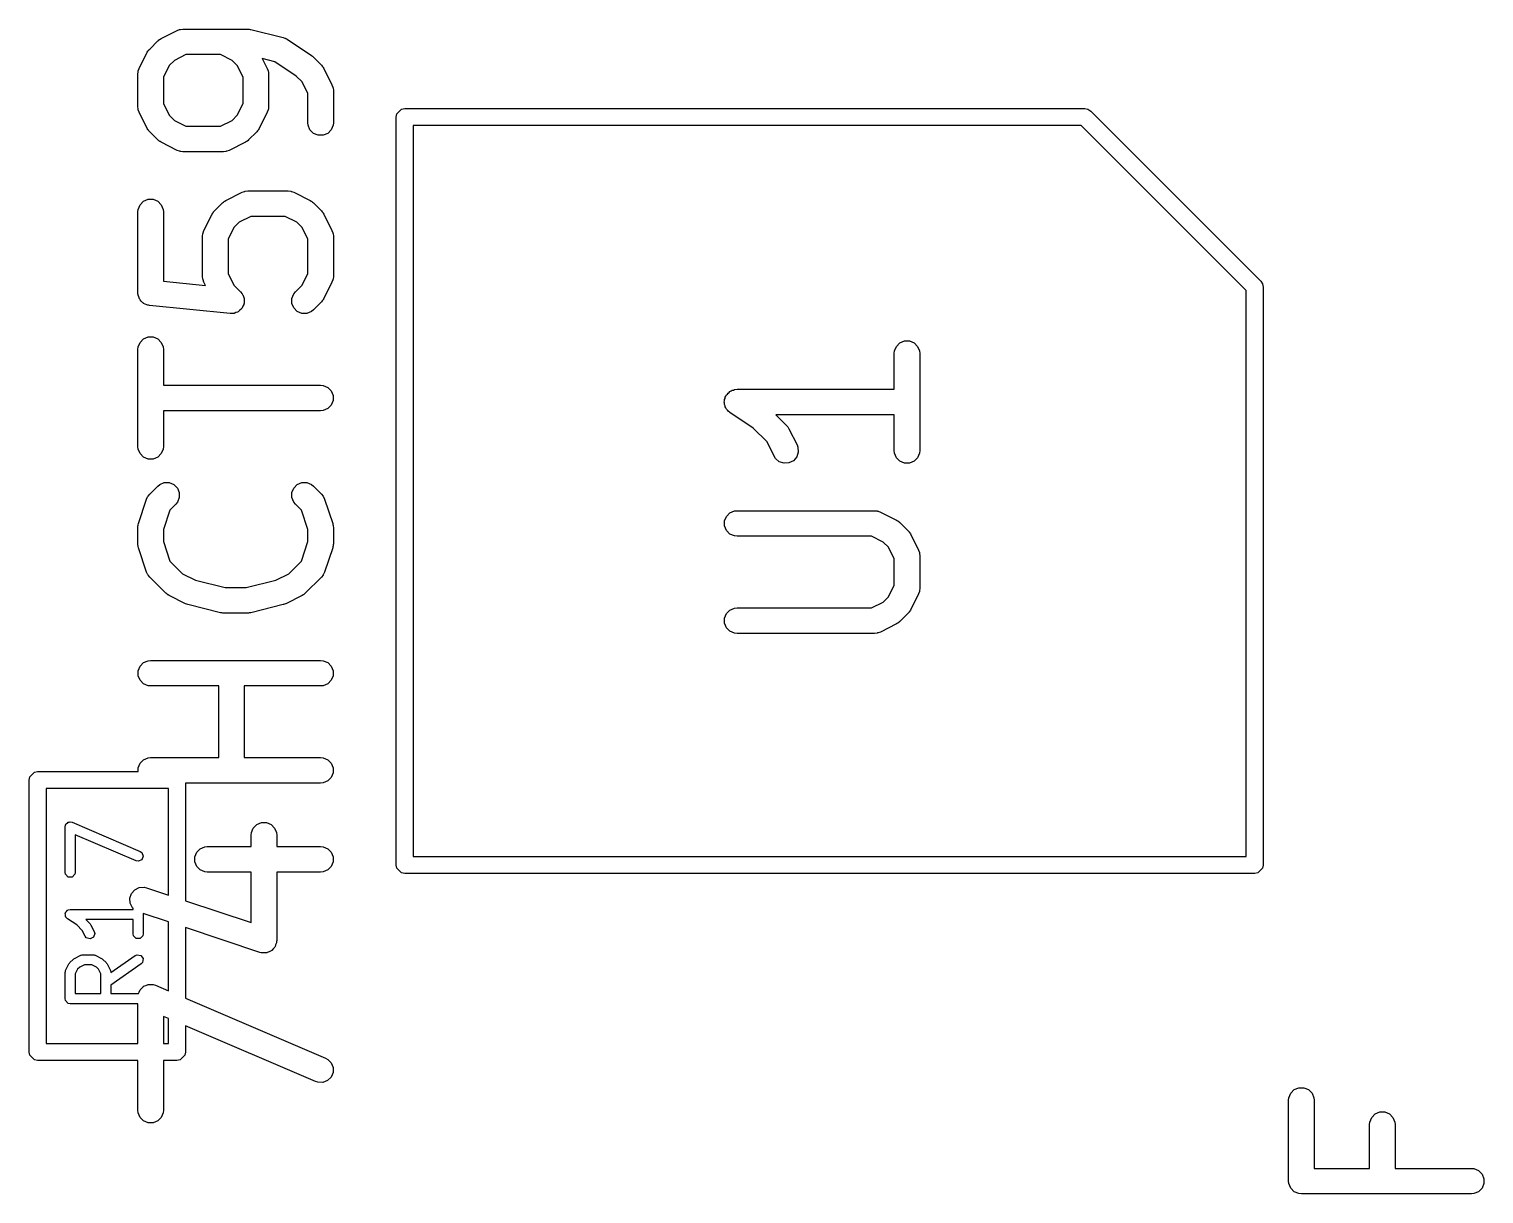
# Model space of a CAD drawing. Header units: millimetres. Extents: x 129 to 276, y -185 to -58.
# Drawn here: x 258.54 to 267.1, y -98.38 to -91.53 of the extents above; entities that cross this region are included whole.
import ezdxf

# ---------------------------------------------------------------- set-up
doc = ezdxf.new("R2010")
doc.units = ezdxf.units.MM
doc.layers.add('F.Fab', color=9, linetype='CONTINUOUS', true_color=0xafafaf)

msp = doc.modelspace()

# ---------------------------------------------------------------- linework, layer by layer
at = {"layer": 'F.Fab', "linetype": 'CONTINUOUS'}
for p, q in [((259.316516, -91.587679), (259.411754, -91.54006)), ((259.411754, -91.54006), (259.425485, -91.534805)), ((259.425485, -91.534805), (259.428174, -91.534613)), ((259.428174, -91.534613), (259.430663, -91.533583)), ((259.430663, -91.533583), (259.445295, -91.532142)), ((259.445295, -91.532142), (259.826247, -91.532142)), ((259.826247, -91.532142), (259.8288, -91.532393)), ((259.8288, -91.532393), (259.829893, -91.532231)), ((259.829893, -91.532231), (259.835366, -91.53304)), ((259.835366, -91.53304), (259.840879, -91.533583)), ((259.840879, -91.533583), (259.8419, -91.534005)), ((259.8419, -91.534005), (259.844437, -91.534381)), ((259.844437, -91.534381), (260.034913, -91.582)), ((259.240078, -91.660712), (259.241766, -91.658655)), ((259.241766, -91.658655), (259.243188, -91.656396)), ((259.243188, -91.656396), (259.244686, -91.655096)), ((259.244686, -91.655096), (259.249405, -91.649347)), ((259.249405, -91.649347), (259.297024, -91.601728)), ((259.297024, -91.601728), (259.302773, -91.597009)), ((259.302773, -91.597009), (259.304073, -91.595511)), ((259.304073, -91.595511), (259.306332, -91.594089)), ((259.306332, -91.594089), (259.308389, -91.592401)), ((259.308389, -91.592401), (259.310216, -91.591643)), ((259.310216, -91.591643), (259.316516, -91.587679)), ((260.034913, -91.582), (260.043535, -91.58508)), ((260.043535, -91.58508), (260.045352, -91.58544)), ((260.045352, -91.58544), (260.046999, -91.586318)), ((260.046999, -91.586318), (260.048759, -91.586947)), ((260.048759, -91.586947), (260.050247, -91.58805)), ((260.050247, -91.58805), (260.058326, -91.592357)), ((260.058326, -91.592357), (260.201183, -91.687595)), ((259.187737, -91.764077), (259.235356, -91.668839)), ((259.235356, -91.668839), (259.23932, -91.662539)), ((259.23932, -91.662539), (259.240078, -91.660712)), ((259.394484, -91.7164), (259.364077, -91.746807)), ((259.463, -91.682142), (259.394484, -91.7164)), ((259.665685, -91.682142), (259.463, -91.682142)), ((259.734201, -91.7164), (259.665685, -91.682142)), ((259.764608, -91.746807), (259.734201, -91.7164)), ((259.985929, -91.724371), (259.911833, -91.705847)), ((259.911833, -91.705847), (259.940948, -91.764077)), ((260.111798, -91.808283), (259.985929, -91.724371)), ((260.201183, -91.687595), (260.201223, -91.687628)), ((260.201223, -91.687628), (260.201247, -91.687638)), ((260.201247, -91.687638), (260.206823, -91.692214)), ((260.206823, -91.692214), (260.212558, -91.696911)), ((260.212558, -91.696911), (260.212572, -91.696932)), ((260.212572, -91.696932), (260.212612, -91.696965)), ((260.212612, -91.696965), (260.260232, -91.744584)), ((260.260232, -91.744584), (260.26495, -91.750333)), ((259.179819, -91.797618), (259.18126, -91.782986)), ((259.179819, -91.988094), (259.179819, -91.797618)), ((259.18126, -91.782986), (259.182291, -91.780496)), ((259.182291, -91.780496), (259.182482, -91.777809)), ((259.182482, -91.777809), (259.187737, -91.764077)), ((259.364077, -91.746807), (259.329819, -91.815323)), ((259.329819, -91.815323), (259.329819, -91.970389)), ((259.798866, -91.815323), (259.764608, -91.746807)), ((259.798866, -91.970389), (259.798866, -91.815323)), ((259.940948, -91.764077), (259.946203, -91.777808)), ((259.946203, -91.777808), (259.946394, -91.780497)), ((259.946394, -91.780497), (259.947425, -91.782986)), ((259.947425, -91.782986), (259.948866, -91.797618)), ((259.948866, -91.797618), (259.948866, -91.988094)), ((260.145561, -91.842045), (260.111798, -91.808283)), ((260.26495, -91.750333), (260.26645, -91.751634)), ((260.26645, -91.751634), (260.267872, -91.753893)), ((260.267872, -91.753893), (260.26956, -91.75595)), ((260.26956, -91.75595), (260.270317, -91.757777)), ((260.270317, -91.757777), (260.274282, -91.764077)), ((260.274282, -91.764077), (260.321901, -91.859315)), ((260.179819, -91.910561), (260.145561, -91.842045)), ((260.179819, -92.083332), (260.179819, -91.910561)), ((260.321901, -91.859315), (260.327156, -91.873046)), ((260.327156, -91.873046), (260.327347, -91.875735)), ((260.327347, -91.875735), (260.328378, -91.878224)), ((260.328378, -91.878224), (260.329819, -91.892856)), ((260.329819, -91.892856), (260.329819, -92.083332)), ((259.18126, -92.002726), (259.179819, -91.988094)), ((259.329819, -91.970389), (259.364077, -92.038905)), ((259.764608, -92.038905), (259.798866, -91.970389)), ((259.948866, -91.988094), (259.947425, -92.002726)), ((260.730866, -92.003806), (260.75, -92)), ((260.75, -92), (264.75, -92)), ((264.75, -92), (264.769134, -92.003806)), ((259.182291, -92.005215), (259.18126, -92.002726)), ((259.182482, -92.007903), (259.182291, -92.005215)), ((259.187737, -92.021635), (259.182482, -92.007903)), ((259.235356, -92.116873), (259.187737, -92.021635)), ((259.364077, -92.038905), (259.394484, -92.069312)), ((259.394484, -92.069312), (259.463, -92.10357)), ((259.665685, -92.10357), (259.734201, -92.069312)), ((259.734201, -92.069312), (259.764608, -92.038905)), ((259.940948, -92.021635), (259.893329, -92.116873)), ((259.946203, -92.007904), (259.940948, -92.021635)), ((259.946394, -92.005214), (259.946203, -92.007904)), ((259.947425, -92.002726), (259.946394, -92.005214)), ((260.18126, -92.097964), (260.179819, -92.083332)), ((260.329819, -92.083332), (260.328378, -92.097964)), ((260.7, -92.05), (260.703806, -92.030866)), ((260.7, -96.45), (260.7, -92.05)), ((260.703806, -92.030866), (260.730866, -92.003806)), ((264.769134, -92.003806), (264.785355, -92.014645)), ((264.785355, -92.014645), (265.785356, -93.014645)), ((259.23932, -92.123172), (259.235356, -92.116873)), ((259.240078, -92.125), (259.23932, -92.123172)), ((259.241766, -92.127056), (259.240078, -92.125)), ((259.243188, -92.129316), (259.241766, -92.127056)), ((259.244686, -92.130615), (259.243188, -92.129316)), ((259.249405, -92.136365), (259.244686, -92.130615)), ((259.297024, -92.183984), (259.249405, -92.136365)), ((259.463, -92.10357), (259.665685, -92.10357)), ((259.87928, -92.136365), (259.831661, -92.183984)), ((259.883998, -92.130615), (259.87928, -92.136365)), ((259.885497, -92.129316), (259.883998, -92.130615)), ((259.886918, -92.127056), (259.885497, -92.129316)), ((259.888607, -92.125), (259.886918, -92.127056)), ((259.889364, -92.123172), (259.888607, -92.125)), ((259.893329, -92.116873), (259.889364, -92.123172)), ((260.192459, -92.125), (260.18126, -92.097964)), ((260.213151, -92.145692), (260.192459, -92.125)), ((260.240187, -92.156891), (260.213151, -92.145692)), ((260.269451, -92.156891), (260.240187, -92.156891)), ((260.296487, -92.145692), (260.269451, -92.156891)), ((260.317179, -92.125), (260.296487, -92.145692)), ((260.328378, -92.097964), (260.317179, -92.125)), ((260.8, -92.1), (260.8, -96.4)), ((264.72929, -92.1), (260.8, -92.1)), ((265.7, -93.07071), (264.72929, -92.1)), ((259.302773, -92.188702), (259.297024, -92.183984)), ((259.304073, -92.190201), (259.302773, -92.188702)), ((259.306332, -92.191622), (259.304073, -92.190201)), ((259.308389, -92.193311), (259.306332, -92.191622)), ((259.310216, -92.194068), (259.308389, -92.193311)), ((259.316516, -92.198033), (259.310216, -92.194068)), ((259.411754, -92.245652), (259.316516, -92.198033)), ((259.425485, -92.250907), (259.411754, -92.245652)), ((259.428174, -92.251098), (259.425485, -92.250907)), ((259.430663, -92.252129), (259.428174, -92.251098)), ((259.445295, -92.25357), (259.430663, -92.252129)), ((259.68339, -92.25357), (259.445295, -92.25357)), ((259.698022, -92.252129), (259.68339, -92.25357)), ((259.700511, -92.251097), (259.698022, -92.252129)), ((259.703199, -92.250907), (259.700511, -92.251097)), ((259.716931, -92.245652), (259.703199, -92.250907)), ((259.812169, -92.198033), (259.716931, -92.245652)), ((259.818468, -92.194068), (259.812169, -92.198033)), ((259.820296, -92.193311), (259.818468, -92.194068)), ((259.822352, -92.191622), (259.820296, -92.193311)), ((259.824612, -92.190201), (259.822352, -92.191622)), ((259.825911, -92.188702), (259.824612, -92.190201)), ((259.831661, -92.183984), (259.825911, -92.188702)), ((259.697468, -92.54006), (259.792706, -92.492441)), ((259.792706, -92.492441), (259.806437, -92.487186)), ((259.806437, -92.487186), (259.809126, -92.486994)), ((259.809126, -92.486994), (259.811615, -92.485964)), ((259.811615, -92.485964), (259.826247, -92.484523)), ((259.826247, -92.484523), (260.064342, -92.484523)), ((260.064342, -92.484523), (260.078974, -92.485964)), ((260.078974, -92.485964), (260.081463, -92.486995)), ((260.081463, -92.486995), (260.084151, -92.487186)), ((260.084151, -92.487186), (260.097883, -92.492441)), ((260.097883, -92.492441), (260.193121, -92.54006)), ((259.179819, -92.607142), (259.18126, -92.59251)), ((259.18126, -92.59251), (259.192459, -92.565474)), ((259.192459, -92.565474), (259.213151, -92.544782)), ((259.213151, -92.544782), (259.240187, -92.533583)), ((259.240187, -92.533583), (259.269451, -92.533583)), ((259.269451, -92.533583), (259.296487, -92.544782)), ((259.296487, -92.544782), (259.317179, -92.565474)), ((259.317179, -92.565474), (259.328378, -92.59251)), ((259.328378, -92.59251), (259.329819, -92.607142)), ((259.630357, -92.601728), (259.677976, -92.554109)), ((259.677976, -92.554109), (259.683725, -92.54939)), ((259.683725, -92.54939), (259.685025, -92.547892)), ((259.685025, -92.547892), (259.687284, -92.54647)), ((259.687284, -92.54647), (259.689341, -92.544782)), ((259.689341, -92.544782), (259.691168, -92.544024)), ((259.691168, -92.544024), (259.697468, -92.54006)), ((260.193121, -92.54006), (260.199417, -92.544023)), ((260.199417, -92.544023), (260.201247, -92.544781)), ((260.201247, -92.544781), (260.203305, -92.54647)), ((260.203305, -92.54647), (260.205564, -92.547892)), ((260.205564, -92.547892), (260.206863, -92.54939)), ((260.206863, -92.54939), (260.212612, -92.554108)), ((260.212612, -92.554108), (260.260232, -92.601727)), ((259.179819, -93.083332), (259.179819, -92.607142)), ((259.329819, -92.607142), (259.329819, -93.015457)), ((259.568689, -92.716458), (259.616308, -92.62122)), ((259.616308, -92.62122), (259.620272, -92.61492)), ((259.620272, -92.61492), (259.62103, -92.613093)), ((259.62103, -92.613093), (259.622718, -92.611036)), ((259.622718, -92.611036), (259.62414, -92.608777)), ((259.62414, -92.608777), (259.625638, -92.607477)), ((259.625638, -92.607477), (259.630357, -92.601728)), ((259.775436, -92.668781), (259.745029, -92.699188)), ((259.843952, -92.634523), (259.775436, -92.668781)), ((260.046637, -92.634523), (259.843952, -92.634523)), ((260.115153, -92.668781), (260.046637, -92.634523)), ((260.145561, -92.699188), (260.115153, -92.668781)), ((260.260232, -92.601727), (260.26495, -92.607476)), ((260.26495, -92.607476), (260.26645, -92.608777)), ((260.26645, -92.608777), (260.267872, -92.611036)), ((260.267872, -92.611036), (260.26956, -92.613093)), ((260.26956, -92.613093), (260.270317, -92.61492)), ((260.270317, -92.61492), (260.274282, -92.62122)), ((260.274282, -92.62122), (260.321901, -92.716458)), ((259.560771, -92.749999), (259.562212, -92.735367)), ((259.560771, -92.988094), (259.560771, -92.749999)), ((259.562212, -92.735367), (259.563243, -92.732877)), ((259.563243, -92.732877), (259.563434, -92.73019)), ((259.563434, -92.73019), (259.568689, -92.716458)), ((259.745029, -92.699188), (259.710771, -92.767704)), ((259.710771, -92.767704), (259.710771, -92.970389)), ((260.179819, -92.767704), (260.145561, -92.699188)), ((260.179819, -92.970389), (260.179819, -92.767704)), ((260.321901, -92.716458), (260.327156, -92.730189)), ((260.327156, -92.730189), (260.327347, -92.732878)), ((260.327347, -92.732878), (260.328378, -92.735367)), ((260.328378, -92.735367), (260.329819, -92.749999)), ((260.329819, -92.749999), (260.329819, -92.988094)), ((259.329819, -93.015457), (259.578009, -93.040276)), ((259.562212, -93.002726), (259.560771, -92.988094)), ((259.563243, -93.005215), (259.562212, -93.002726)), ((259.563434, -93.007903), (259.563243, -93.005215)), ((259.568689, -93.021635), (259.563434, -93.007903)), ((259.578009, -93.040276), (259.568689, -93.021635)), ((259.710771, -92.970389), (259.745029, -93.038905)), ((260.145561, -93.038904), (260.179819, -92.970389)), ((260.321901, -93.021635), (260.274282, -93.116873)), ((260.327156, -93.007904), (260.321901, -93.021635)), ((260.327347, -93.005214), (260.327156, -93.007904)), ((260.328378, -93.002726), (260.327347, -93.005214)), ((260.329819, -92.988094), (260.328378, -93.002726)), ((265.785356, -93.014645), (265.796194, -93.030866)), ((259.180351, -93.088743), (259.179819, -93.083332)), ((259.180169, -93.090572), (259.180351, -93.088743)), ((259.180707, -93.092358), (259.180169, -93.090572)), ((259.18126, -93.097964), (259.180707, -93.092358)), ((259.185454, -93.10809), (259.18126, -93.097964)), ((259.188622, -93.118588), (259.185454, -93.10809)), ((259.745029, -93.038905), (259.784042, -93.077918)), ((259.784042, -93.077918), (259.793369, -93.089283)), ((259.793369, -93.089283), (259.794814, -93.092771)), ((259.794814, -93.092771), (259.797206, -93.095695)), ((259.797206, -93.095695), (259.800373, -93.106192)), ((259.800373, -93.106192), (259.804568, -93.116319)), ((260.086021, -93.116319), (260.09722, -93.089283)), ((260.09722, -93.089283), (260.106548, -93.077917)), ((260.106548, -93.077917), (260.145561, -93.038904)), ((265.7, -96.4), (265.7, -93.07071)), ((265.796194, -93.030866), (265.8, -93.05)), ((265.8, -93.05), (265.8, -96.45)), ((259.191013, -93.121511), (259.188622, -93.118588)), ((259.192459, -93.125), (259.191013, -93.121511)), ((259.200212, -93.132753), (259.192459, -93.125)), ((259.207153, -93.141236), (259.200212, -93.132753)), ((259.210479, -93.14302), (259.207153, -93.141236)), ((259.213151, -93.145692), (259.210479, -93.14302)), ((259.22328, -93.149887), (259.213151, -93.145692)), ((259.23294, -93.15507), (259.22328, -93.149887)), ((259.238464, -93.156177), (259.23294, -93.15507)), ((259.240187, -93.156891), (259.238464, -93.156177)), ((259.242024, -93.156891), (259.240187, -93.156891)), ((259.247356, -93.15796), (259.242024, -93.156891)), ((259.723546, -93.205579), (259.247356, -93.15796)), ((259.755764, -93.200316), (259.74564, -93.20451)), ((259.766265, -93.197148), (259.755764, -93.200316)), ((259.769189, -93.194755), (259.766265, -93.197148)), ((259.772676, -93.193311), (259.769189, -93.194755)), ((259.780424, -93.185562), (259.772676, -93.193311)), ((259.788913, -93.178617), (259.780424, -93.185562)), ((259.790698, -93.175288), (259.788913, -93.178617)), ((259.793369, -93.172618), (259.790698, -93.175288)), ((259.797562, -93.162493), (259.793369, -93.172618)), ((259.802747, -93.15283), (259.797562, -93.162493)), ((259.803122, -93.14907), (259.802747, -93.15283)), ((259.804568, -93.145582), (259.803122, -93.14907)), ((259.804568, -93.116319), (259.804568, -93.120095)), ((259.804568, -93.120095), (259.805659, -93.123711)), ((259.805659, -93.123711), (259.804568, -93.13462)), ((259.804568, -93.13462), (259.804568, -93.145582)), ((260.086021, -93.145582), (260.086021, -93.116319)), ((260.097219, -93.172618), (260.086021, -93.145582)), ((260.117912, -93.193311), (260.097219, -93.172618)), ((260.144948, -93.20451), (260.117912, -93.193311)), ((260.201247, -93.193312), (260.174211, -93.20451)), ((260.212612, -93.183985), (260.201247, -93.193312)), ((260.260232, -93.136366), (260.212612, -93.183985)), ((260.26495, -93.130616), (260.260232, -93.136366)), ((260.26645, -93.129316), (260.26495, -93.130616)), ((260.267872, -93.127056), (260.26645, -93.129316)), ((260.26956, -93.125), (260.267872, -93.127056)), ((260.270317, -93.123172), (260.26956, -93.125)), ((260.274282, -93.116873), (260.270317, -93.123172)), ((259.738249, -93.205601), (259.723546, -93.205579)), ((259.741865, -93.20451), (259.738249, -93.205601)), ((259.74564, -93.20451), (259.741865, -93.20451)), ((260.174211, -93.20451), (260.144948, -93.20451)), ((259.192459, -93.374998), (259.213151, -93.354306)), ((259.213151, -93.354306), (259.240187, -93.343107)), ((259.240187, -93.343107), (259.269451, -93.343107)), ((259.269451, -93.343107), (259.296487, -93.354306)), ((259.296487, -93.354306), (259.317179, -93.374998)), ((263.663151, -93.378116), (263.690187, -93.366917)), ((263.690187, -93.366917), (263.719451, -93.366917)), ((263.719451, -93.366917), (263.746487, -93.378116)), ((259.179819, -93.416666), (259.18126, -93.402034)), ((259.179819, -93.988094), (259.179819, -93.416666)), ((259.18126, -93.402034), (259.192459, -93.374998)), ((259.317179, -93.374998), (259.328378, -93.402034)), ((259.328378, -93.402034), (259.329819, -93.416666)), ((259.329819, -93.416666), (259.329819, -93.62738)), ((263.629819, -93.440476), (263.63126, -93.425844)), ((263.629819, -93.65119), (263.629819, -93.440476)), ((263.63126, -93.425844), (263.642459, -93.398808)), ((263.642459, -93.398808), (263.663151, -93.378116)), ((263.746487, -93.378116), (263.767179, -93.398808)), ((263.767179, -93.398808), (263.778378, -93.425844)), ((263.778378, -93.425844), (263.779819, -93.440476)), ((263.779819, -93.440476), (263.779819, -94.011904)), ((259.329819, -93.62738), (260.254819, -93.62738)), ((260.254819, -93.62738), (260.269451, -93.628821)), ((260.269451, -93.628821), (260.296487, -93.64002)), ((260.296487, -93.64002), (260.317179, -93.660712)), ((260.317179, -93.660712), (260.328378, -93.687748)), ((260.328378, -93.687748), (260.328378, -93.717012)), ((262.63126, -93.711558), (262.634072, -93.704769)), ((262.63126, -93.718984), (262.63126, -93.711558)), ((262.634072, -93.704769), (262.635498, -93.697561)), ((262.635498, -93.697561), (262.639617, -93.691382)), ((262.639617, -93.691382), (262.642459, -93.684522)), ((262.642459, -93.684522), (262.647654, -93.679326)), ((262.647654, -93.679326), (262.651731, -93.673212)), ((262.651731, -93.673212), (262.6579, -93.66908)), ((262.6579, -93.66908), (262.663151, -93.66383)), ((262.663151, -93.66383), (262.66994, -93.661017)), ((262.66994, -93.661017), (262.676046, -93.656929)), ((262.676046, -93.656929), (262.683326, -93.655472)), ((262.683326, -93.655472), (262.690187, -93.652631)), ((262.690187, -93.652631), (262.704663, -93.651205)), ((262.704663, -93.651205), (262.70474, -93.65119)), ((262.70474, -93.65119), (262.704766, -93.651195)), ((262.704766, -93.651195), (262.704819, -93.65119)), ((262.704819, -93.65119), (263.629819, -93.65119)), ((260.254819, -93.77738), (259.329819, -93.77738)), ((259.329819, -93.77738), (259.329819, -93.988094)), ((260.269451, -93.775939), (260.254819, -93.77738)), ((260.296487, -93.76474), (260.269451, -93.775939)), ((260.317179, -93.744048), (260.296487, -93.76474)), ((260.328378, -93.717012), (260.317179, -93.744048)), ((262.629819, -93.726269), (262.63126, -93.718984)), ((262.63126, -93.733473), (262.629819, -93.726269)), ((262.63126, -93.740822), (262.63126, -93.733473)), ((262.634101, -93.747682), (262.63126, -93.740822)), ((262.635558, -93.754963), (262.634101, -93.747682)), ((262.639646, -93.761068), (262.635558, -93.754963)), ((262.642459, -93.767858), (262.639646, -93.761068)), ((262.647709, -93.773108), (262.642459, -93.767858)), ((262.651841, -93.779278), (262.647709, -93.773108)), ((262.663099, -93.788498), (262.651841, -93.779278)), ((262.663151, -93.78855), (262.663099, -93.788498)), ((262.663173, -93.788559), (262.663151, -93.78855)), ((262.663216, -93.788594), (262.663173, -93.788559)), ((262.799894, -93.879712), (262.663216, -93.788594)), ((262.881275, -93.961093), (262.799894, -93.879712)), ((263.629819, -93.80119), (262.933504, -93.80119)), ((262.933504, -93.80119), (262.995947, -93.863633)), ((262.995947, -93.863633), (263.000667, -93.869383)), ((263.000667, -93.869383), (263.002164, -93.870682)), ((263.002164, -93.870682), (263.003583, -93.872936)), ((263.003583, -93.872936), (263.005275, -93.874998)), ((263.005275, -93.874998), (263.006033, -93.87683)), ((263.006033, -93.87683), (263.009996, -93.883125)), ((263.009996, -93.883125), (263.057615, -93.978363)), ((263.629819, -94.011904), (263.629819, -93.80119)), ((262.923451, -94.045445), (262.881275, -93.961093)), ((259.18126, -94.002726), (259.179819, -93.988094)), ((259.192459, -94.029762), (259.18126, -94.002726)), ((259.213151, -94.050454), (259.192459, -94.029762)), ((259.240187, -94.061653), (259.213151, -94.050454)), ((259.296487, -94.050454), (259.269451, -94.061653)), ((259.317179, -94.029762), (259.296487, -94.050454)), ((259.328378, -94.002726), (259.317179, -94.029762)), ((259.329819, -93.988094), (259.328378, -94.002726)), ((262.931283, -94.057888), (262.923451, -94.045445)), ((263.05569, -94.049046), (263.036517, -94.071153)), ((263.064944, -94.021284), (263.05569, -94.049046)), ((263.057615, -93.978363), (263.06287, -93.992094)), ((263.06287, -93.992094), (263.064944, -94.021284)), ((263.63126, -94.026536), (263.629819, -94.011904)), ((263.642459, -94.053572), (263.63126, -94.026536)), ((263.663151, -94.074264), (263.642459, -94.053572)), ((263.767179, -94.053572), (263.746487, -94.074264)), ((263.778378, -94.026536), (263.767179, -94.053572)), ((263.779819, -94.011904), (263.778378, -94.026536)), ((259.269451, -94.061653), (259.240187, -94.061653)), ((262.953391, -94.077061), (262.931283, -94.057888)), ((262.981152, -94.086315), (262.953391, -94.077061)), ((263.010342, -94.084241), (262.981152, -94.086315)), ((263.036517, -94.071153), (263.010342, -94.084241)), ((263.690187, -94.085463), (263.663151, -94.074264)), ((263.719451, -94.085463), (263.690187, -94.085463)), ((263.746487, -94.074264), (263.719451, -94.085463)), ((259.249405, -94.268395), (259.297024, -94.220776)), ((259.297024, -94.220776), (259.308389, -94.211449)), ((259.308389, -94.211449), (259.335425, -94.20025)), ((259.335425, -94.20025), (259.364688, -94.20025)), ((259.364688, -94.20025), (259.391724, -94.211449)), ((259.391724, -94.211449), (259.412417, -94.232142)), ((260.097219, -94.232142), (260.117912, -94.211449)), ((260.117912, -94.211449), (260.144948, -94.20025)), ((260.144948, -94.20025), (260.174211, -94.20025)), ((260.174211, -94.20025), (260.201247, -94.211448)), ((260.201247, -94.211448), (260.212612, -94.220775)), ((260.212612, -94.220775), (260.260232, -94.268394)), ((259.183668, -94.440568), (259.231287, -94.297711)), ((259.231287, -94.297711), (259.237281, -94.284286)), ((259.237281, -94.284286), (259.239046, -94.28225)), ((259.239046, -94.28225), (259.240078, -94.27976)), ((259.240078, -94.27976), (259.249405, -94.268395)), ((259.412417, -94.232142), (259.423616, -94.259178)), ((259.423616, -94.288441), (259.412417, -94.315477)), ((259.423616, -94.259178), (259.423616, -94.288441)), ((260.086021, -94.259178), (260.097219, -94.232142)), ((260.086021, -94.288441), (260.086021, -94.259178)), ((260.09722, -94.315477), (260.086021, -94.288441)), ((260.260232, -94.268394), (260.26956, -94.27976)), ((260.26956, -94.27976), (260.27059, -94.282248)), ((260.27059, -94.282248), (260.272357, -94.284285)), ((260.272357, -94.284285), (260.278351, -94.297711)), ((260.278351, -94.297711), (260.32597, -94.440567)), ((259.36799, -94.361941), (259.329819, -94.476455)), ((259.40309, -94.326842), (259.36799, -94.361941)), ((259.412417, -94.315477), (259.40309, -94.326842)), ((260.106548, -94.326843), (260.09722, -94.315477)), ((260.141648, -94.361942), (260.106548, -94.326843)), ((260.179819, -94.476455), (260.141648, -94.361942)), ((262.63126, -94.425844), (262.642459, -94.398808)), ((262.642459, -94.398808), (262.663151, -94.378116)), ((262.663151, -94.378116), (262.690187, -94.366917)), ((262.690187, -94.366917), (262.704819, -94.365476)), ((262.704819, -94.365476), (263.514342, -94.365476)), ((263.514342, -94.365476), (263.528974, -94.366917)), ((263.528974, -94.366917), (263.531463, -94.367948)), ((263.531463, -94.367948), (263.534151, -94.368139)), ((263.534151, -94.368139), (263.547883, -94.373394)), ((263.547883, -94.373394), (263.643121, -94.421013)), ((259.179819, -94.464285), (259.180548, -94.456879)), ((259.179819, -94.559523), (259.179819, -94.464285)), ((259.180408, -94.454905), (259.180998, -94.452307)), ((259.180548, -94.456879), (259.180408, -94.454905)), ((259.180998, -94.452307), (259.18126, -94.449653)), ((259.18126, -94.449653), (259.182018, -94.447821)), ((259.182018, -94.447821), (259.183668, -94.440568)), ((259.329819, -94.476455), (259.329819, -94.547352)), ((260.179819, -94.547353), (260.179819, -94.476455)), ((260.32597, -94.440567), (260.327619, -94.447822)), ((260.327619, -94.447822), (260.328378, -94.449653)), ((260.328378, -94.449653), (260.328639, -94.452306)), ((260.328639, -94.452306), (260.32923, -94.454904)), ((260.32923, -94.454904), (260.329089, -94.456878)), ((260.329089, -94.456878), (260.329819, -94.464285)), ((260.329819, -94.464285), (260.329819, -94.559523)), ((262.63126, -94.455108), (262.63126, -94.425844)), ((262.642459, -94.482144), (262.63126, -94.455108)), ((262.663151, -94.502836), (262.642459, -94.482144)), ((263.643121, -94.421013), (263.649417, -94.424976)), ((263.649417, -94.424976), (263.651247, -94.425734)), ((263.651247, -94.425734), (263.653305, -94.427423)), ((263.653305, -94.427423), (263.655564, -94.428845)), ((263.655564, -94.428845), (263.656863, -94.430343)), ((263.656863, -94.430343), (263.662612, -94.435061)), ((263.662612, -94.435061), (263.710232, -94.48268)), ((263.710232, -94.48268), (263.71495, -94.488429)), ((259.180548, -94.566928), (259.179819, -94.559523)), ((259.180408, -94.568903), (259.180548, -94.566928)), ((259.180998, -94.5715), (259.180408, -94.568903)), ((259.329819, -94.547352), (259.36799, -94.661866)), ((260.141648, -94.661865), (260.179819, -94.547353)), ((260.32923, -94.568904), (260.328639, -94.571501)), ((260.329819, -94.559523), (260.329089, -94.566929)), ((260.329089, -94.566929), (260.32923, -94.568904)), ((262.690187, -94.514035), (262.663151, -94.502836)), ((262.704819, -94.515476), (262.690187, -94.514035)), ((263.496637, -94.515476), (262.704819, -94.515476)), ((263.565153, -94.549734), (263.496637, -94.515476)), ((263.595561, -94.580141), (263.565153, -94.549734)), ((263.71495, -94.488429), (263.71645, -94.48973)), ((263.71645, -94.48973), (263.717872, -94.491989)), ((263.717872, -94.491989), (263.71956, -94.494046)), ((263.71956, -94.494046), (263.720317, -94.495873)), ((263.720317, -94.495873), (263.724282, -94.502173)), ((263.724282, -94.502173), (263.771901, -94.597411)), ((259.18126, -94.574155), (259.180998, -94.5715)), ((259.182018, -94.575986), (259.18126, -94.574155)), ((259.183668, -94.58324), (259.182018, -94.575986)), ((259.231287, -94.726097), (259.183668, -94.58324)), ((260.32597, -94.583241), (260.278351, -94.726097)), ((260.327619, -94.575985), (260.32597, -94.583241)), ((260.328378, -94.574155), (260.327619, -94.575985)), ((260.328639, -94.571501), (260.328378, -94.574155)), ((263.629819, -94.648657), (263.595561, -94.580141)), ((263.629819, -94.803723), (263.629819, -94.648657)), ((263.771901, -94.597411), (263.777156, -94.611142)), ((263.777156, -94.611142), (263.777347, -94.613831)), ((263.777347, -94.613831), (263.778378, -94.61632)), ((263.778378, -94.61632), (263.779819, -94.630952)), ((263.779819, -94.630952), (263.779819, -94.821428)), ((259.237281, -94.739522), (259.231287, -94.726097)), ((259.239046, -94.741557), (259.237281, -94.739522)), ((259.36799, -94.661866), (259.442103, -94.735979)), ((259.442103, -94.735979), (259.51909, -94.774472)), ((259.990547, -94.774472), (260.067534, -94.735978)), ((260.067534, -94.735978), (260.141648, -94.661865)), ((260.272357, -94.739523), (260.270592, -94.741557)), ((260.278351, -94.726097), (260.272357, -94.739523)), ((259.240078, -94.744048), (259.239046, -94.741557)), ((259.249405, -94.755413), (259.240078, -94.744048)), ((259.344643, -94.850651), (259.249405, -94.755413)), ((259.51909, -94.774472), (259.692624, -94.817856)), ((259.692624, -94.817856), (259.817013, -94.817856)), ((259.817013, -94.817856), (259.990547, -94.774472)), ((260.260233, -94.755413), (260.164994, -94.850651)), ((260.269561, -94.744048), (260.260233, -94.755413)), ((260.270592, -94.741557), (260.269561, -94.744048)), ((263.595561, -94.872238), (263.629819, -94.803723)), ((263.779819, -94.821428), (263.778378, -94.83606)), ((259.350393, -94.855371), (259.344643, -94.850651)), ((259.351692, -94.856868), (259.350393, -94.855371)), ((259.353946, -94.858287), (259.351692, -94.856868)), ((259.356008, -94.859979), (259.353946, -94.858287)), ((259.35784, -94.860737), (259.356008, -94.859979)), ((259.364135, -94.8647), (259.35784, -94.860737)), ((259.459373, -94.912319), (259.364135, -94.8647)), ((259.460442, -94.912728), (259.459373, -94.912319)), ((260.050264, -94.912319), (260.049194, -94.912728)), ((260.145502, -94.8647), (260.050264, -94.912319)), ((260.151798, -94.860736), (260.145502, -94.8647)), ((260.153628, -94.859979), (260.151798, -94.860736)), ((260.155686, -94.858289), (260.153628, -94.859979)), ((260.157945, -94.856868), (260.155686, -94.858289)), ((260.159244, -94.855369), (260.157945, -94.856868)), ((260.164994, -94.850651), (260.159244, -94.855369)), ((263.496637, -94.936904), (263.565153, -94.902645)), ((263.565153, -94.902645), (263.595561, -94.872238)), ((263.771901, -94.854969), (263.724282, -94.950207)), ((263.777156, -94.841238), (263.771901, -94.854969)), ((263.777347, -94.838548), (263.777156, -94.841238)), ((263.778378, -94.83606), (263.777347, -94.838548)), ((259.460878, -94.913051), (259.460442, -94.912728)), ((259.467014, -94.915243), (259.460878, -94.913051)), ((259.473104, -94.917574), (259.467014, -94.915243)), ((259.473644, -94.917612), (259.473104, -94.917574)), ((259.474724, -94.917998), (259.473644, -94.917612)), ((259.6652, -94.965617), (259.474724, -94.917998)), ((259.667736, -94.965992), (259.6652, -94.965617)), ((259.668758, -94.966415), (259.667736, -94.965992)), ((259.67427, -94.966957), (259.668758, -94.966415)), ((259.679744, -94.967767), (259.67427, -94.966957)), ((259.680836, -94.967604), (259.679744, -94.967767)), ((259.68339, -94.967856), (259.680836, -94.967604)), ((259.826247, -94.967856), (259.68339, -94.967856)), ((259.8288, -94.967604), (259.826247, -94.967856)), ((259.829893, -94.967767), (259.8288, -94.967604)), ((259.835366, -94.966957), (259.829893, -94.967767)), ((259.840879, -94.966415), (259.835366, -94.966957)), ((259.8419, -94.965992), (259.840879, -94.966415)), ((259.844437, -94.965617), (259.8419, -94.965992)), ((260.034913, -94.917998), (259.844437, -94.965617)), ((260.035992, -94.917612), (260.034913, -94.917998)), ((260.036532, -94.917574), (260.035992, -94.917612)), ((260.042613, -94.915246), (260.036532, -94.917574)), ((260.048759, -94.913051), (260.042613, -94.915246)), ((260.049194, -94.912728), (260.048759, -94.913051)), ((262.63126, -94.997272), (262.642459, -94.970236)), ((262.63126, -95.026536), (262.63126, -94.997272)), ((262.642459, -94.970236), (262.663151, -94.949544)), ((262.663151, -94.949544), (262.690187, -94.938345)), ((262.690187, -94.938345), (262.704819, -94.936904)), ((262.704819, -94.936904), (263.496637, -94.936904)), ((263.710232, -94.9697), (263.662612, -95.017319)), ((263.71495, -94.96395), (263.710232, -94.9697)), ((263.71645, -94.96265), (263.71495, -94.96395)), ((263.717872, -94.96039), (263.71645, -94.96265)), ((263.71956, -94.958334), (263.717872, -94.96039)), ((263.720317, -94.956506), (263.71956, -94.958334)), ((263.724282, -94.950207), (263.720317, -94.956506)), ((262.642459, -95.053572), (262.63126, -95.026536)), ((262.663151, -95.074264), (262.642459, -95.053572)), ((262.690187, -95.085463), (262.663151, -95.074264)), ((263.547883, -95.078986), (263.534151, -95.084241)), ((263.643121, -95.031367), (263.547883, -95.078986)), ((263.649417, -95.027403), (263.643121, -95.031367)), ((263.651247, -95.026646), (263.649417, -95.027403)), ((263.653305, -95.024956), (263.651247, -95.026646)), ((263.655564, -95.023535), (263.653305, -95.024956)), ((263.656863, -95.022036), (263.655564, -95.023535)), ((263.662612, -95.017319), (263.656863, -95.022036)), ((262.704819, -95.086904), (262.690187, -95.085463)), ((263.514342, -95.086904), (262.704819, -95.086904)), ((263.528974, -95.085463), (263.514342, -95.086904)), ((263.531463, -95.084431), (263.528974, -95.085463)), ((263.534151, -95.084241), (263.531463, -95.084431)), ((259.213151, -95.259068), (259.240187, -95.247869)), ((259.240187, -95.247869), (259.254819, -95.246428)), ((259.254819, -95.246428), (260.254819, -95.246428)), ((260.254819, -95.246428), (260.269451, -95.247869)), ((260.269451, -95.247869), (260.296487, -95.259068)), ((259.18126, -95.306796), (259.192459, -95.27976)), ((259.18126, -95.33606), (259.18126, -95.306796)), ((259.192459, -95.363096), (259.18126, -95.33606)), ((259.192459, -95.27976), (259.213151, -95.259068)), ((260.296487, -95.259068), (260.317179, -95.27976)), ((260.317179, -95.27976), (260.328378, -95.306796)), ((260.328378, -95.33606), (260.317179, -95.363096)), ((260.328378, -95.306796), (260.328378, -95.33606)), ((259.213151, -95.383788), (259.192459, -95.363096)), ((259.240187, -95.394987), (259.213151, -95.383788)), ((259.254819, -95.396428), (259.240187, -95.394987)), ((259.656009, -95.396428), (259.254819, -95.396428)), ((259.656009, -95.817856), (259.656009, -95.396428)), ((260.254819, -95.396428), (259.806009, -95.396428)), ((259.806009, -95.396428), (259.806009, -95.817856)), ((260.269451, -95.394987), (260.254819, -95.396428)), ((260.296487, -95.383788), (260.269451, -95.394987)), ((260.317179, -95.363096), (260.296487, -95.383788)), ((259.18126, -95.878224), (259.192459, -95.851188)), ((259.192459, -95.851188), (259.213151, -95.830496)), ((259.213151, -95.830496), (259.240187, -95.819297)), ((259.240187, -95.819297), (259.254819, -95.817856)), ((259.254819, -95.817856), (259.656009, -95.817856)), ((259.806009, -95.817856), (260.254819, -95.817856)), ((260.254819, -95.817856), (260.269451, -95.819297)), ((260.269451, -95.819297), (260.296487, -95.830496)), ((260.296487, -95.830496), (260.317179, -95.851188)), ((260.317179, -95.851188), (260.328378, -95.878224)), ((258.54, -95.95), (258.543806, -95.930866)), ((258.543806, -95.930866), (258.570866, -95.903806)), ((258.570866, -95.903806), (258.59, -95.9)), ((258.59, -95.9), (259.18126, -95.9)), ((259.18126, -95.9), (259.18126, -95.878224)), ((260.317179, -95.934524), (260.296487, -95.955216)), ((260.328378, -95.907488), (260.317179, -95.934524)), ((260.328378, -95.878224), (260.328378, -95.907488)), ((258.54, -97.55), (258.54, -95.95)), ((258.64, -96), (258.64, -97.5)), ((259.36, -96), (258.64, -96)), ((259.36, -96.626637), (259.36, -96)), ((260.254819, -95.967856), (259.46, -95.967856)), ((259.46, -95.967856), (259.46, -96.65997)), ((260.269451, -95.966415), (260.254819, -95.967856)), ((260.296487, -95.955216), (260.269451, -95.966415)), ((258.751927, -96.22619), (258.751976, -96.225942)), ((258.751927, -96.492857), (258.751927, -96.22619)), ((258.751929, -96.225825), (258.75206, -96.225517)), ((258.751976, -96.225942), (258.751929, -96.225825)), ((258.75206, -96.225517), (258.754211, -96.214709)), ((258.754211, -96.214709), (258.758555, -96.210364)), ((258.758555, -96.210364), (258.760975, -96.204719)), ((258.760975, -96.204719), (258.766351, -96.202568)), ((258.766351, -96.202568), (258.770446, -96.198474)), ((258.770446, -96.198474), (258.776587, -96.198474)), ((258.776587, -96.198474), (258.782292, -96.196192)), ((258.782292, -96.196192), (258.793074, -96.198474)), ((258.793074, -96.198474), (258.793408, -96.198474)), ((258.793408, -96.198474), (258.793497, -96.198563)), ((258.793497, -96.198563), (258.793745, -96.198616)), ((258.793745, -96.198616), (259.193744, -96.370045)), ((259.170109, -96.425193), (258.811927, -96.271686)), ((258.811927, -96.271686), (258.811927, -96.492857)), ((259.846485, -96.273809), (259.847926, -96.259177)), ((259.846485, -96.341666), (259.846485, -96.273809)), ((259.847926, -96.259177), (259.859125, -96.232141)), ((259.859125, -96.232141), (259.879817, -96.211449)), ((259.879817, -96.211449), (259.906853, -96.20025)), ((259.906853, -96.20025), (259.936117, -96.20025)), ((259.936117, -96.20025), (259.963153, -96.211449)), ((259.963153, -96.211449), (259.983845, -96.232141)), ((259.983845, -96.232141), (259.995044, -96.259177)), ((259.995044, -96.259177), (259.996485, -96.273809)), ((259.996485, -96.273809), (259.996485, -96.341666)), ((259.525792, -96.374998), (259.546484, -96.354306)), ((259.546484, -96.354306), (259.57352, -96.343107)), ((259.57352, -96.343107), (259.588152, -96.341666)), ((259.588152, -96.341666), (259.846485, -96.341666)), ((259.996485, -96.341666), (260.254819, -96.341666)), ((260.254819, -96.341666), (260.269451, -96.343107)), ((260.269451, -96.343107), (260.296487, -96.354306)), ((260.296487, -96.354306), (260.317179, -96.374998)), ((259.181562, -96.427617), (259.170109, -96.425193)), ((259.202879, -96.41909), (259.181562, -96.427617)), ((259.193744, -96.370045), (259.203397, -96.376667)), ((259.211924, -96.397984), (259.202879, -96.41909)), ((259.203397, -96.376667), (259.211924, -96.397984)), ((259.514593, -96.402034), (259.525792, -96.374998)), ((259.514593, -96.431298), (259.514593, -96.402034)), ((259.525792, -96.458334), (259.514593, -96.431298)), ((260.317179, -96.374998), (260.328378, -96.402034)), ((260.328378, -96.431298), (260.317179, -96.458334)), ((260.328378, -96.402034), (260.328378, -96.431298)), ((260.703806, -96.469134), (260.7, -96.45)), ((260.8, -96.4), (265.7, -96.4)), ((265.8, -96.45), (265.796194, -96.469134)), ((258.754211, -96.504338), (258.751927, -96.492857)), ((258.770446, -96.520573), (258.754211, -96.504338)), ((258.793408, -96.520573), (258.770446, -96.520573)), ((258.809643, -96.504338), (258.793408, -96.520573)), ((258.811927, -96.492857), (258.809643, -96.504338)), ((259.546484, -96.479026), (259.525792, -96.458334)), ((259.57352, -96.490225), (259.546484, -96.479026)), ((259.588152, -96.491666), (259.57352, -96.490225)), ((259.846485, -96.491666), (259.588152, -96.491666)), ((259.846485, -96.788799), (259.846485, -96.491666)), ((260.254819, -96.491666), (259.996485, -96.491666)), ((259.996485, -96.491666), (259.996485, -96.892856)), ((260.269451, -96.490225), (260.254819, -96.491666)), ((260.296487, -96.479026), (260.269451, -96.490225)), ((260.317179, -96.458334), (260.296487, -96.479026)), ((260.730866, -96.496194), (260.703806, -96.469134)), ((260.75, -96.5), (260.730866, -96.496194)), ((265.75, -96.5), (260.75, -96.5)), ((265.769134, -96.496194), (265.75, -96.5)), ((265.796194, -96.469134), (265.769134, -96.496194)), ((259.132789, -96.645381), (259.142043, -96.617618)), ((259.142043, -96.617618), (259.161217, -96.595511)), ((259.161217, -96.595511), (259.18739, -96.582425)), ((259.18739, -96.582425), (259.21658, -96.58035)), ((259.21658, -96.58035), (259.230917, -96.58361)), ((259.230917, -96.58361), (259.36, -96.626637)), ((259.134864, -96.674571), (259.132789, -96.645381)), ((259.14795, -96.700744), (259.134864, -96.674571)), ((259.151927, -96.704193), (259.14795, -96.700744)), ((259.151927, -96.710475), (259.151927, -96.704193)), ((259.46, -96.65997), (259.846485, -96.788799)), ((258.752497, -96.734653), (258.754211, -96.732082)), ((258.754211, -96.743222), (258.752497, -96.734653)), ((258.754211, -96.728994), (258.760389, -96.722815)), ((258.754211, -96.732082), (258.754211, -96.728994)), ((258.754211, -96.751956), (258.754211, -96.743222)), ((258.756394, -96.754139), (258.754211, -96.751956)), ((258.757, -96.757167), (258.756394, -96.754139)), ((258.765286, -96.765436), (258.757, -96.757167)), ((258.760389, -96.722815), (258.765235, -96.715548)), ((258.765235, -96.715548), (258.768262, -96.714942)), ((258.819959, -96.801886), (258.765286, -96.765436)), ((258.768262, -96.714942), (258.770446, -96.712759)), ((258.770446, -96.712759), (258.781927, -96.710475)), ((258.781927, -96.710475), (259.151927, -96.710475)), ((259.151927, -96.770475), (258.8734, -96.770475)), ((258.8734, -96.770475), (258.898378, -96.795452)), ((259.151927, -96.854761), (259.151927, -96.770475)), ((259.36, -96.784751), (259.211927, -96.735393)), ((259.211927, -96.735393), (259.211927, -96.854761)), ((259.36, -97.189669), (259.36, -96.784751)), ((258.852509, -96.834436), (258.819959, -96.801886)), ((258.86938, -96.868178), (258.852509, -96.834436)), ((258.876558, -96.877425), (258.86938, -96.868178)), ((258.898339, -96.884686), (258.876558, -96.877425)), ((258.918877, -96.874416), (258.898339, -96.884686)), ((258.898378, -96.795452), (258.901048, -96.799449)), ((258.901048, -96.799449), (258.903998, -96.803249)), ((258.903998, -96.803249), (258.923046, -96.841345)), ((258.926138, -96.852635), (258.918877, -96.874416)), ((258.923046, -96.841345), (258.926138, -96.852635)), ((259.154211, -96.866242), (259.151927, -96.854761)), ((259.170446, -96.882477), (259.154211, -96.866242)), ((259.209643, -96.866242), (259.193408, -96.882477)), ((259.211927, -96.854761), (259.209643, -96.866242)), ((259.897767, -96.964007), (259.46, -96.818084)), ((259.46, -96.818084), (259.46, -97.232526)), ((259.193408, -96.882477), (259.170446, -96.882477)), ((259.905022, -96.965656), (259.897767, -96.964007)), ((259.906853, -96.966415), (259.905022, -96.965656)), ((259.908357, -96.966415), (259.906853, -96.966415)), ((259.912104, -96.967267), (259.908357, -96.966415)), ((259.924089, -96.966415), (259.912104, -96.967267)), ((259.936117, -96.966415), (259.924089, -96.966415)), ((259.938608, -96.965382), (259.936117, -96.966415)), ((259.941294, -96.965192), (259.938608, -96.965382)), ((259.952041, -96.959818), (259.941294, -96.965192)), ((259.963153, -96.955216), (259.952041, -96.959818)), ((259.965058, -96.95331), (259.963153, -96.955216)), ((259.967468, -96.952106), (259.965058, -96.95331)), ((259.975342, -96.943026), (259.967468, -96.952106)), ((259.983845, -96.934524), (259.975342, -96.943026)), ((259.984876, -96.932033), (259.983845, -96.934524)), ((259.986642, -96.929998), (259.984876, -96.932033)), ((259.990442, -96.918597), (259.986642, -96.929998)), ((259.995044, -96.907488), (259.990442, -96.918597)), ((259.99542, -96.903661), (259.995044, -96.907488)), ((259.995896, -96.902236), (259.99542, -96.903661)), ((259.996485, -96.892856), (259.995755, -96.900261)), ((259.995755, -96.900261), (259.995896, -96.902236)), ((258.755094, -97.069915), (258.774142, -97.03182)), ((258.774142, -97.03182), (258.777094, -97.028016)), ((258.777094, -97.028016), (258.779762, -97.024024)), ((258.779762, -97.024024), (258.798809, -97.004976)), ((258.798809, -97.004976), (258.802815, -97.002299)), ((258.802815, -97.002299), (258.806606, -96.999357)), ((258.806606, -96.999357), (258.844702, -96.980309)), ((258.837793, -97.050845), (258.82563, -97.063007)), ((258.865201, -97.037142), (258.837793, -97.050845)), ((258.844702, -96.980309), (258.84615, -96.979912)), ((258.84615, -96.979912), (258.846637, -96.979426)), ((258.846637, -96.979426), (258.851348, -96.978488)), ((258.851348, -96.978488), (258.855992, -96.977217)), ((258.855992, -96.977217), (258.856645, -96.977434)), ((258.856645, -96.977434), (258.858118, -96.977142)), ((258.858118, -96.977142), (258.91526, -96.977142)), ((258.908178, -97.037142), (258.865201, -97.037142)), ((258.935585, -97.050845), (258.908178, -97.037142)), ((258.91526, -96.977142), (258.916734, -96.977435)), ((258.916734, -96.977435), (258.917386, -96.977218)), ((258.917386, -96.977218), (258.922021, -96.978487)), ((258.922021, -96.978487), (258.926741, -96.979426)), ((258.926741, -96.979426), (258.927227, -96.979912)), ((258.927227, -96.979912), (258.928676, -96.980309)), ((258.928676, -96.980309), (258.966773, -96.999357)), ((258.947746, -97.063007), (258.935585, -97.050845)), ((258.966773, -96.999357), (258.970576, -97.002309)), ((258.970576, -97.002309), (258.974569, -97.004977)), ((258.974569, -97.004977), (258.993617, -97.024024)), ((258.993617, -97.024024), (258.99629, -97.028025)), ((258.99629, -97.028025), (258.999236, -97.03182)), ((258.999236, -97.03182), (259.018284, -97.069916)), ((259.021367, -97.082913), (259.164723, -96.982565)), ((259.19913, -97.031719), (259.021451, -97.156094)), ((259.164723, -96.982565), (259.175438, -96.977853)), ((259.175438, -96.977853), (259.198049, -96.981843)), ((259.198049, -96.981843), (259.211216, -97.000654)), ((259.207226, -97.023264), (259.19913, -97.031719)), ((259.211216, -97.000654), (259.207226, -97.023264)), ((258.751927, -97.083332), (258.75222, -97.081857)), ((258.751927, -97.235713), (258.751927, -97.083332)), ((258.752003, -97.081206), (258.753272, -97.076569)), ((258.75222, -97.081857), (258.752003, -97.081206)), ((258.753272, -97.076569), (258.754211, -97.071851)), ((258.754211, -97.071851), (258.754697, -97.071364)), ((258.754697, -97.071364), (258.755094, -97.069915)), ((258.82563, -97.063007), (258.811927, -97.090415)), ((258.811927, -97.090415), (258.811927, -97.205713)), ((258.961451, -97.090415), (258.947746, -97.063007)), ((258.961451, -97.205713), (258.961451, -97.090415)), ((259.018284, -97.069916), (259.01868, -97.071364)), ((259.01868, -97.071364), (259.019167, -97.071851)), ((259.019167, -97.071851), (259.020104, -97.076562)), ((259.020104, -97.076562), (259.021376, -97.081206)), ((259.021376, -97.081206), (259.021158, -97.081859)), ((259.021158, -97.081859), (259.021367, -97.082913)), ((258.811927, -97.205713), (258.961451, -97.205713)), ((259.021451, -97.156094), (259.021451, -97.205713)), ((259.021451, -97.205713), (259.181927, -97.205713)), ((259.181927, -97.205713), (259.183436, -97.206013)), ((259.183436, -97.206013), (259.187032, -97.197622)), ((259.187032, -97.197622), (259.192459, -97.184522)), ((259.192459, -97.184522), (259.192787, -97.184193)), ((259.192787, -97.184193), (259.192971, -97.183765)), ((259.192971, -97.183765), (259.203131, -97.173849)), ((259.203131, -97.173849), (259.213151, -97.16383)), ((259.213151, -97.16383), (259.213581, -97.163651)), ((259.213581, -97.163651), (259.213915, -97.163326)), ((259.213915, -97.163326), (259.227097, -97.158052)), ((259.227097, -97.158052), (259.240187, -97.152631)), ((259.240187, -97.152631), (259.240653, -97.152631)), ((259.240653, -97.152631), (259.241085, -97.152458)), ((259.241085, -97.152458), (259.255265, -97.152631)), ((259.255265, -97.152631), (259.269451, -97.152631)), ((259.269451, -97.152631), (259.269881, -97.152809)), ((259.269881, -97.152809), (259.270346, -97.152815)), ((259.270346, -97.152815), (259.284363, -97.157254)), ((259.284363, -97.157254), (259.36, -97.189669)), ((258.754211, -97.247194), (258.751927, -97.235713)), ((258.770446, -97.263429), (258.754211, -97.247194)), ((258.781927, -97.265713), (258.770446, -97.263429)), ((259.179819, -97.265713), (258.781927, -97.265713)), ((259.179819, -97.5), (259.179819, -97.265713)), ((259.46, -97.232526), (260.284363, -97.585825)), ((259.36, -97.352864), (259.329819, -97.33993)), ((259.329819, -97.33993), (259.329819, -97.5)), ((259.36, -97.5), (259.36, -97.352864)), ((260.225275, -97.723697), (259.46, -97.395721)), ((259.46, -97.395721), (259.46, -97.55)), ((258.543806, -97.569134), (258.54, -97.55)), ((258.64, -97.5), (259.179819, -97.5)), ((259.329819, -97.5), (259.36, -97.5)), ((259.46, -97.55), (259.456194, -97.569134)), ((258.570866, -97.596194), (258.543806, -97.569134)), ((258.59, -97.6), (258.570866, -97.596194)), ((259.179819, -97.6), (258.59, -97.6)), ((259.179819, -97.892856), (259.179819, -97.6)), ((259.41, -97.6), (259.329819, -97.6)), ((259.329819, -97.6), (259.329819, -97.892856)), ((259.429134, -97.596194), (259.41, -97.6)), ((259.456194, -97.569134), (259.429134, -97.596194)), ((260.284363, -97.585825), (260.297244, -97.592913)), ((260.297244, -97.592913), (260.317682, -97.613857)), ((260.317682, -97.613857), (260.32855, -97.641027)), ((260.32855, -97.641027), (260.328194, -97.670288)), ((260.239291, -97.728136), (260.225275, -97.723697)), ((260.268553, -97.728493), (260.239291, -97.728136)), ((260.295723, -97.717625), (260.268553, -97.728493)), ((260.316666, -97.697186), (260.295723, -97.717625)), ((260.328194, -97.670288), (260.316666, -97.697186)), ((265.949819, -97.833333), (265.95126, -97.818701)), ((265.95126, -97.818701), (265.962459, -97.791665)), ((265.962459, -97.791665), (265.983151, -97.770973)), ((265.983151, -97.770973), (266.010187, -97.759774)), ((266.010187, -97.759774), (266.039451, -97.759774)), ((266.039451, -97.759774), (266.066487, -97.770973)), ((266.066487, -97.770973), (266.087179, -97.791665)), ((266.087179, -97.791665), (266.098378, -97.818701)), ((266.098378, -97.818701), (266.099819, -97.833333)), ((259.18126, -97.907488), (259.179819, -97.892856)), ((259.192459, -97.934524), (259.18126, -97.907488)), ((259.328378, -97.907488), (259.317179, -97.934524)), ((259.329819, -97.892856), (259.328378, -97.907488)), ((265.949819, -98.309523), (265.949819, -97.833333)), ((266.099819, -97.833333), (266.099819, -98.234523)), ((266.459341, -97.91383), (266.486377, -97.902631)), ((266.486377, -97.902631), (266.515641, -97.902631)), ((266.515641, -97.902631), (266.542677, -97.91383)), ((259.213151, -97.955216), (259.192459, -97.934524)), ((259.240187, -97.966415), (259.213151, -97.955216)), ((259.269451, -97.966415), (259.240187, -97.966415)), ((259.296487, -97.955216), (259.269451, -97.966415)), ((259.317179, -97.934524), (259.296487, -97.955216)), ((266.426009, -97.97619), (266.42745, -97.961558)), ((266.426009, -98.234523), (266.426009, -97.97619)), ((266.42745, -97.961558), (266.438649, -97.934522)), ((266.438649, -97.934522), (266.459341, -97.91383)), ((266.542677, -97.91383), (266.563369, -97.934522)), ((266.563369, -97.934522), (266.574568, -97.961558)), ((266.574568, -97.961558), (266.576009, -97.97619)), ((266.576009, -97.97619), (266.576009, -98.234523)), ((266.099819, -98.234523), (266.426009, -98.234523)), ((266.576009, -98.234523), (267.024819, -98.234523)), ((267.024819, -98.234523), (267.039451, -98.235964)), ((267.039451, -98.235964), (267.066487, -98.247163)), ((267.066487, -98.247163), (267.087179, -98.267855)), ((265.95126, -98.324155), (265.949819, -98.309523)), ((265.962459, -98.351191), (265.95126, -98.324155)), ((267.087179, -98.267855), (267.098378, -98.294891)), ((267.098378, -98.324155), (267.087179, -98.351191)), ((267.098378, -98.294891), (267.098378, -98.324155)), ((265.983151, -98.371883), (265.962459, -98.351191)), ((266.010187, -98.383082), (265.983151, -98.371883)), ((266.024819, -98.384523), (266.010187, -98.383082)), ((267.024819, -98.384523), (266.024819, -98.384523)), ((267.039451, -98.383082), (267.024819, -98.384523)), ((267.066487, -98.371883), (267.039451, -98.383082)), ((267.087179, -98.351191), (267.066487, -98.371883))]:
    msp.add_line(p, q, dxfattribs=at)

doc.saveas('drawing.dxf')
